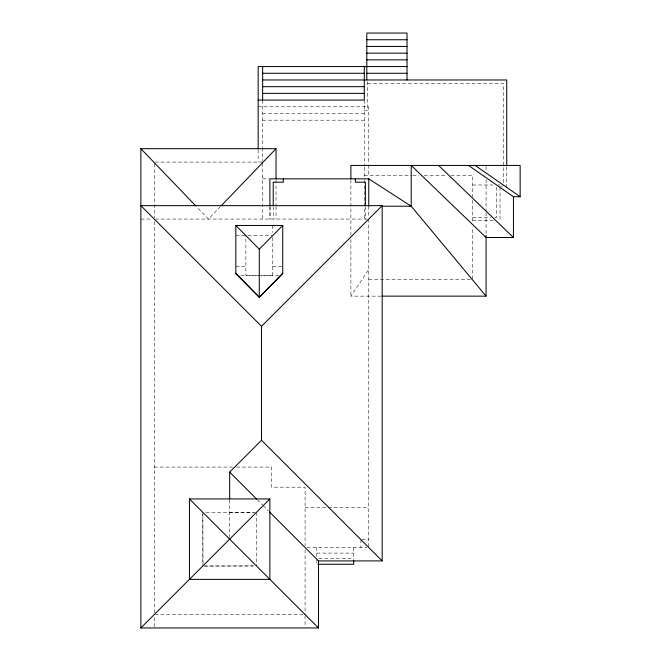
<?xml version="1.0" encoding="UTF-8"?>
<svg xmlns="http://www.w3.org/2000/svg" width="661" height="661" viewBox="0 0 661 661"><rect width="100%" height="100%" fill="white"/><g stroke="black" fill="none" stroke-linecap="round" stroke-linejoin="round"><path stroke-width="0.5" stroke-dasharray="3.31 2.48" d="M381.108 296.145L350.892 296.145L368.764 269.498M220.543 206.463L208.446 219.064L196.35 206.463M204.902 566.113L253.37 565.965M367.648 83.327L503.385 83.327L503.385 185.08M258.162 106.785L368.764 106.785L368.764 164.209M364.294 110.503L367.648 110.503L367.648 79.973M262.632 113.485L364.294 113.485M262.632 120.186L364.294 120.186M262.632 162.085L154.261 162.085L154.261 217.725M364.294 175.487L411.77 175.487M412.803 175.487L418.991 175.487M424.155 175.487L446.861 175.487M450.992 175.487L472.665 175.487L472.665 197.094M262.632 178.842L268.82 178.842M472.665 184.989L492.932 184.989M498.006 184.989L500.03 184.989M500.509 186.105L502.426 186.105M472.665 217.386L490.677 217.386M494.676 217.386L496.684 217.386L496.684 187.113M140.859 219.064L152.204 219.064M155.285 219.064L367.871 219.064M472.665 220.733L493.949 220.733M235.82 235.531L244.867 235.531M247.933 235.523L272.687 235.531M235.82 266.647L245.875 266.647M272.687 266.647L281.735 266.647M240.844 275.744L278.719 275.744M368.764 279.388L472.665 279.388L472.665 226.913M154.261 467.079L232.465 467.079M236.58 467.079L271.572 467.079L271.572 487.182L305.085 487.182L305.085 545.73M305.085 507.293L368.764 507.293M229.648 512.333L255.196 512.325M205.935 512.333L253.37 512.333M361.922 539.69L368.764 539.69M307.043 547.515L366.805 547.515M316.817 553.1L353.685 553.1M318.866 558.685L353.685 558.685M203.695 565.948L255.65 565.956M303.035 614.54L154.261 614.54L154.261 219.064M257.336 499.766L262.434 504.864M263.161 505.591L268.259 510.689M202.844 514.39L203.001 563.891M506.739 166.944L506.739 188.435M500.03 187.03L500.03 220.733M486.066 166.465L486.066 170.579M486.066 179.85L486.066 211.76M486.066 212.792L486.066 234.407M472.665 200.308L472.665 222.815M368.764 165.233L368.764 175.487M368.764 206.215L368.764 217.444M368.764 219.064L368.764 547.515M365.409 206.769L365.409 219.064M364.294 100.084L364.294 166.258M364.294 167.291L364.294 178.007M364.294 179.875L364.294 219.064M360.947 539.69L360.947 547.515M353.685 547.515L353.685 559.338M350.892 179.875L350.892 235.506M350.892 239.555L350.892 296.145M316.817 547.515L316.817 557.372M316.817 559.619L316.817 564.271M305.085 549.836L305.085 614.54M305.085 615.573L305.085 626.917M276.034 179.875L276.034 205.654M276.034 206.686L276.034 219.064M273.241 206.769L273.241 219.064M272.687 225.475L272.687 232.507M272.687 237.53L272.687 275.744L245.875 275.736L245.875 235.523M270.085 206.686L270.085 219.064M269.895 206.686L269.895 219.064M262.632 100.084L262.632 146.841M262.632 147.75L262.632 161.069M262.632 163.102L262.632 219.064M258.162 149.799L258.162 162.085M256.468 512.325L256.468 565.956M229.673 499.947L229.648 537.385M202.836 512.325L202.836 565.956M154.261 617.638L154.261 627.95"/><path stroke-width="0.99" d="M221.253 205.728L276.034 148.675L140.859 148.675L140.859 627.95L318.486 627.95L318.486 560.916L269.713 512.143M235.82 273.249L259.277 297.285L282.743 273.604L282.743 225.475L235.82 225.475L235.82 273.604L259.277 297.285L282.743 273.249M259.277 297.285L259.277 249.156L282.743 225.475M382.174 560.916L261.516 440.267L261.516 326.311L382.174 205.654L382.174 560.916L318.486 560.916M229.673 498.915L229.673 472.103L261.516 440.267M140.859 627.95L269.87 498.931L189.434 498.923L189.434 579.367L269.87 579.367L269.87 498.923M366.805 39.751L407.027 39.751M366.805 46.46L407.027 46.46M366.805 53.161L407.027 53.161M366.805 59.862L407.027 59.862M407.027 66.563L258.162 66.563L258.162 148.874M262.632 73.272L364.294 73.272M366.805 73.272L407.027 73.272M262.632 79.973L506.739 79.973L506.739 165.919M262.632 86.674L364.294 86.674M262.632 93.375L364.294 93.375M258.162 100.084L364.294 100.084L364.294 66.563M382.141 296.145L486.066 296.145L411.216 206.215L368.764 178.842L269.895 178.842L269.895 205.654M468.475 165.44L513.44 196.714L520.141 196.714L520.141 165.44L350.892 165.44L350.892 178.842M382.174 205.654L140.859 205.654L261.516 326.311M381.901 206.215L411.216 206.215L411.216 165.44L486.066 237.497L513.44 237.497L513.44 196.714M317.842 564.271L353.685 564.271L353.685 560.545M475.176 165.44L520.141 196.714M438.59 165.44L513.44 237.497M229.673 472.103L256.608 499.038M189.434 498.931L318.486 627.95M235.82 225.475L259.277 249.156M140.859 148.675L195.639 205.728M486.066 235.432L486.066 296.145M407.027 79.973L407.027 33.05L366.805 33.05L366.805 79.973M368.764 178.842L368.764 206.215M365.409 205.745L365.409 182.196L355.354 182.196L355.354 178.842M283.296 178.842L283.296 182.196L273.241 182.196L273.241 205.745M276.034 148.675L276.034 178.842M262.632 66.563L262.632 100.084"/></g></svg>
